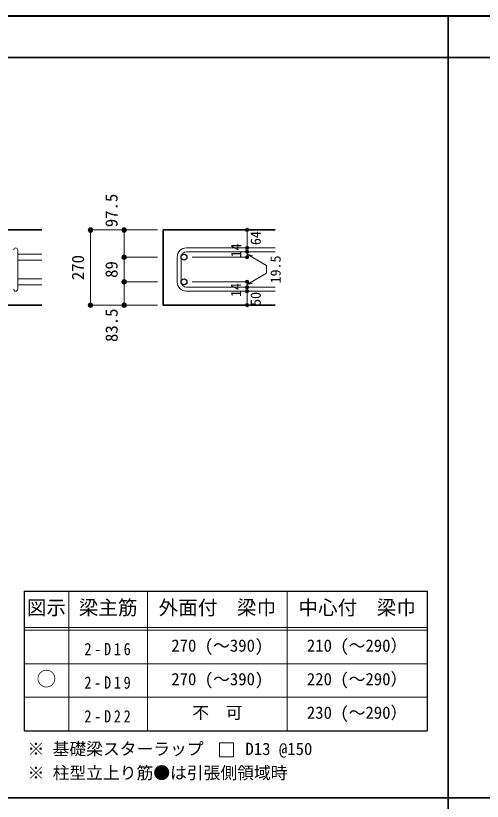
# Model space of a CAD drawing. Units: millimetres at full size, sheet at 1:20; some dimension numbers follow another scale. Extents: x -3982 to 3969, y -2797 to 2801.
# Drawn here: x -2297 to -628, y -10 to 2801 of the extents above; entities that cross this region are included whole.
import ezdxf
from ezdxf.enums import TextEntityAlignment as Align

# ---------------------------------------------------------------- set-up
doc = ezdxf.new("R2010")
doc.units = ezdxf.units.MM
doc.header["$LTSCALE"] = 20
doc.header["$PDMODE"] = 32
doc.header["$PDSIZE"] = 12
for name, color, linetype, lineweight in [('6-1_躯体線', 2, 'Continuous', 35), ('6-5_梁主筋', 7, 'Continuous', 18), ('6-6_S.T.P.', 7, 'Continuous', 18), ('6-7_文字', 7, 'Continuous', 18), ('6-D_寸法', 4, 'Continuous', 9), ('6-E_枠', 7, 'Continuous', 18), ('F-0_枠', 6, 'Continuous', 40)]:
    doc.layers.add(name, color=color, linetype=linetype, lineweight=lineweight)
doc.styles.add('ＭＳ ゴシック', font='')
doc.styles.get('ＭＳ ゴシック').set_extended_font_data('MS Gothic')

msp = doc.modelspace()

# ---------------------------------------------------------------- linework, layer by layer
at = {"layer": '6-1_躯体線'}
for p, q in [((-2203.87, 2034.12), (-3103.87, 2034.12)), ((-1769.2, 2034.12), (-1369.2, 2034.12)), ((-2203.87, 1765.12), (-2603.87, 1765.12))]:
    msp.add_line(p, q, dxfattribs=at)
msp.add_lwpolyline([(-1769.2, 2034.12), (-1769.2, 1765.12), (-1369.2, 1765.12)], dxfattribs=at)
at = {"layer": '6-5_梁主筋'}
for p, q in [((-2203.87, 1947.12), (-2289.87, 1947.12)), ((-2203.87, 1926.12), (-2289.87, 1926.12)), ((-2203.87, 1859.12), (-2289.87, 1859.12)), ((-2203.87, 1838.12), (-2289.87, 1838.12))]:
    msp.add_line(p, q, dxfattribs=at)
at = {"layer": '6-5_梁主筋', "color": 3, "lineweight": 25}
for centre in [(-1694.7, 1936.62), (-1694.7, 1848.62)]:
    msp.add_circle(centre, 10.5, dxfattribs=at)
at = {"layer": '6-6_S.T.P.'}
for p, q in [((-1685.7, 1970.12), (-1369.2, 1970.12)), ((-2289.87, 1822.12), (-2289.87, 1962.74)), ((-1685.7, 1956.12), (-1369.2, 1956.12)), ((-1719.2, 1936.62), (-1719.2, 1848.62)), ((-1705.2, 1848.62), (-1705.2, 1936.62)), ((-1685.7, 1829.12), (-1369.2, 1829.12)), ((-1685.7, 1815.12), (-1369.2, 1815.12))]:
    msp.add_line(p, q, dxfattribs=at)
for centre, radius, start, end in [((-2296.87, 1963.12), 7, 0, 180), ((-1685.7, 1936.62), 33.5, 90, 180), ((-1685.7, 1936.62), 19.5, 90, 180), ((-1685.7, 1848.62), 33.5, 180, 270), ((-1685.7, 1848.62), 19.5, 180, 270), ((-2296.87, 1822.12), 7, 180, 0)]:
    msp.add_arc(centre, radius, start, end, dxfattribs=at)
at = {"layer": '6-7_文字'}
msp.add_lwpolyline([(-1567.67, 149.24), (-1517.67, 149.24), (-1517.67, 199.24), (-1567.67, 199.24)], close=True, dxfattribs=at)
at = {"layer": '6-D_寸法'}
for p, q in [((-2029.2, 2034.12), (-1909.2, 2034.12)), ((-1909.2, 2034.12), (-1789.2, 2034.12)), ((-1909.2, 2034.12), (-1909.2, 1936.62)), ((-1469.2, 1970.7), (-1469.2, 2034.12)), ((-1469.2, 1956.12), (-1469.2, 1970.12)), ((-1469.2, 1946.95), (-1449.88, 1941.77)), ((-1469.2, 1946.95), (-1399.14, 1906.5)), ((-1909.2, 1936.62), (-1789.2, 1936.62)), ((-1909.2, 1936.62), (-1909.2, 1848.62)), ((-1469.2, 1936.62), (-1665.29, 1936.62)), ((-1399.14, 1906.5), (-1399.14, 1879.32)), ((-1469.2, 1838.87), (-1399.14, 1879.32)), ((-1909.2, 1848.62), (-1789.2, 1848.62)), ((-1909.2, 1765.12), (-1909.2, 1848.62)), ((-1469.2, 1848.62), (-1665.29, 1848.62)), ((-1469.2, 1829.12), (-1469.2, 1848.62)), ((-1469.2, 1838.87), (-1449.88, 1844.05)), ((-1469.2, 1815.12), (-1469.2, 1829.12)), ((-1469.2, 1765.12), (-1469.2, 1815.12)), ((-2029.2, 1765.12), (-1909.2, 1765.12)), ((-1909.2, 1765.12), (-1789.2, 1765.12))]:
    msp.add_line(p, q, dxfattribs=at)
for points in [[(-2029.2, 2034.12), (-2029.2, 1765.12), (-1919.33, 1765.12)], [(-1469.2, 1956.7), (-1469.2, 1936.62), (-1469.2, 1956.7)]]:
    msp.add_lwpolyline(points, dxfattribs=at)
for centre, radius in [((-2029.2, 2034.12), 8), ((-2029.2, 2034.12), 7.2), ((-2029.2, 2034.12), 6.4), ((-2029.2, 2034.12), 5.6), ((-2029.2, 2034.12), 4.8), ((-2029.2, 2034.12), 4), ((-2029.2, 2034.12), 3.2), ((-2029.2, 2034.12), 2.4), ((-2029.2, 2034.12), 1.6), ((-2029.2, 2034.12), 0.8), ((-1909.2, 2034.12), 8), ((-1909.2, 2034.12), 7.2), ((-1909.2, 2034.12), 6.4), ((-1909.2, 2034.12), 5.6), ((-1909.2, 2034.12), 4.8), ((-1909.2, 2034.12), 4), ((-1909.2, 2034.12), 3.2), ((-1909.2, 2034.12), 2.4), ((-1909.2, 2034.12), 1.6), ((-1909.2, 2034.12), 0.8), ((-1469.2, 2034.12), 4), ((-1469.2, 2034.12), 3.6), ((-1469.2, 2034.12), 3.2), ((-1469.2, 2034.12), 2.8), ((-1469.2, 2034.12), 2.4), ((-1469.2, 2034.12), 2), ((-1469.2, 2034.12), 1.6), ((-1469.2, 2034.12), 1.2), ((-1469.2, 2034.12), 0.8), ((-1469.2, 2034.12), 0.4), ((-1469.2, 1970.12), 4), ((-1469.2, 1970.12), 3.6), ((-1469.2, 1970.12), 3.2), ((-1469.2, 1970.12), 2.8), ((-1469.2, 1970.12), 2.4), ((-1469.2, 1970.12), 2), ((-1469.2, 1970.12), 1.6), ((-1469.2, 1970.12), 1.2), ((-1469.2, 1970.12), 0.8), ((-1469.2, 1970.12), 0.4), ((-1909.2, 1936.62), 8), ((-1909.2, 1936.62), 7.2), ((-1909.2, 1936.62), 6.4), ((-1909.2, 1936.62), 5.6), ((-1909.2, 1936.62), 4.8), ((-1909.2, 1936.62), 4), ((-1909.2, 1936.62), 3.2), ((-1469.2, 1956.12), 4), ((-1469.2, 1936.62), 4), ((-1469.2, 1956.12), 3.6), ((-1469.2, 1936.62), 3.6), ((-1469.2, 1956.12), 3.2), ((-1469.2, 1936.62), 3.2), ((-1469.2, 1956.12), 2.8), ((-1469.2, 1956.12), 2.4), ((-1469.2, 1956.12), 2), ((-1469.2, 1956.12), 1.6), ((-1469.2, 1956.12), 1.2), ((-1469.2, 1956.12), 0.8), ((-1469.2, 1956.12), 0.4), ((-1909.2, 1936.62), 2.4), ((-1909.2, 1936.62), 1.6), ((-1909.2, 1936.62), 0.8), ((-1469.2, 1936.62), 2.8), ((-1469.2, 1936.62), 2.4), ((-1469.2, 1936.62), 2), ((-1469.2, 1936.62), 1.6), ((-1469.2, 1936.62), 1.2), ((-1469.2, 1936.62), 0.8), ((-1469.2, 1936.62), 0.4), ((-1909.2, 1848.62), 8), ((-1909.2, 1848.62), 7.2), ((-1909.2, 1848.62), 6.4), ((-1909.2, 1848.62), 5.6), ((-1909.2, 1848.62), 4.8), ((-1909.2, 1848.62), 4), ((-1909.2, 1848.62), 3.2), ((-1909.2, 1848.62), 2.4), ((-1909.2, 1848.62), 1.6), ((-1909.2, 1848.62), 0.8), ((-1469.2, 1848.62), 4), ((-1469.2, 1829.12), 4), ((-1469.2, 1848.62), 3.6), ((-1469.2, 1829.12), 3.6), ((-1469.2, 1848.62), 3.2), ((-1469.2, 1829.12), 3.2), ((-1469.2, 1848.62), 2.8), ((-1469.2, 1829.12), 2.8), ((-1469.2, 1848.62), 2.4), ((-1469.2, 1829.12), 2.4), ((-1469.2, 1848.62), 2), ((-1469.2, 1829.12), 2), ((-1469.2, 1848.62), 1.6), ((-1469.2, 1829.12), 1.6), ((-1469.2, 1848.62), 1.2), ((-1469.2, 1829.12), 1.2), ((-1469.2, 1848.62), 0.8), ((-1469.2, 1829.12), 0.8), ((-1469.2, 1848.62), 0.4), ((-1469.2, 1829.12), 0.4), ((-1469.2, 1815.12), 4), ((-1469.2, 1815.12), 3.6), ((-1469.2, 1815.12), 3.2), ((-1469.2, 1815.12), 2.8), ((-1469.2, 1815.12), 2.4), ((-1469.2, 1815.12), 2), ((-1469.2, 1815.12), 1.6), ((-1469.2, 1815.12), 1.2), ((-1469.2, 1815.12), 0.8), ((-1469.2, 1815.12), 0.4), ((-2029.2, 1765.12), 8), ((-2029.2, 1765.12), 7.2), ((-2029.2, 1765.12), 6.4), ((-1909.2, 1765.12), 8), ((-1909.2, 1765.12), 7.2), ((-1909.2, 1765.12), 6.4), ((-2029.2, 1765.12), 5.6), ((-2029.2, 1765.12), 4.8), ((-2029.2, 1765.12), 4), ((-2029.2, 1765.12), 3.2), ((-2029.2, 1765.12), 2.4), ((-2029.2, 1765.12), 1.6), ((-2029.2, 1765.12), 0.8), ((-1909.2, 1765.12), 5.6), ((-1909.2, 1765.12), 4.8), ((-1909.2, 1765.12), 4), ((-1909.2, 1765.12), 3.2), ((-1909.2, 1765.12), 2.4), ((-1909.2, 1765.12), 1.6), ((-1909.2, 1765.12), 0.8), ((-1469.2, 1765.12), 4), ((-1469.2, 1765.12), 3.6), ((-1469.2, 1765.12), 3.2), ((-1469.2, 1765.12), 2.8), ((-1469.2, 1765.12), 2.4), ((-1469.2, 1765.12), 2), ((-1469.2, 1765.12), 1.6), ((-1469.2, 1765.12), 1.2), ((-1469.2, 1765.12), 0.8), ((-1469.2, 1765.12), 0.4)]:
    msp.add_circle(centre, radius, dxfattribs=at)
at = {"layer": '6-D_寸法', "color": 7}
for p in [(-2029.2, 2034.12), (-1909.2, 2034.12), (-1469.2, 2034.12), (-1469.2, 1970.12), (-1909.2, 1936.62), (-1469.2, 1956.12), (-1469.2, 1936.62), (-1909.2, 1848.62), (-1469.2, 1848.62), (-1469.2, 1829.12), (-1469.2, 1815.12), (-2029.2, 1765.12), (-1909.2, 1765.12), (-1469.2, 1765.12)]:
    msp.add_point(p, dxfattribs=at)
at = {"layer": '6-E_枠', "color": 3, "lineweight": 25}
for p, q in [((-2267.02, 741.85), (-2267.02, 241.85)), ((-2267.02, 741.85), (-825.33, 741.85)), ((-825.33, 741.85), (-825.33, 241.85)), ((-2267.02, 241.85), (-825.33, 241.85))]:
    msp.add_line(p, q, dxfattribs=at)
at = {"layer": '6-E_枠'}
for p, q in [((-2107.02, 741.85), (-2107.02, 241.85)), ((-1825.33, 741.85), (-1825.33, 241.85)), ((-1325.33, 741.85), (-1325.33, 241.85)), ((-2267.02, 611.85), (-825.33, 611.85)), ((-2267.02, 601.85), (-825.33, 601.85)), ((-2267.02, 481.85), (-825.33, 481.85)), ((-2267.02, 361.85), (-825.33, 361.85))]:
    msp.add_line(p, q, dxfattribs=at)
at = {"layer": 'F-0_枠'}
msp.add_line((-3981.92, 2800.77), (3969.4, 2800.77), dxfattribs=at)
at = {"layer": 'F-0_枠', "color": 2, "lineweight": 35}
for p, q in [((-749.76, 2800.77), (-749.76, -2796.83)), ((-3981.92, 2650.77), (2482.4, 2650.77)), ((2482.4, 1.97), (-3981.92, 1.97))]:
    msp.add_line(p, q, dxfattribs=at)

# ---------------------------------------------------------------- texts
at = {"layer": '6-7_文字', "color": 2, "style": 'ＭＳ ゴシック'}
for s, p in [('図示', (-2257.02, 641.85)), ('梁主筋', (-2071.17, 641.85)), ('外面付\u3000梁巾', (-1785.33, 641.85)), ('中心付\u3000梁巾', (-1285.33, 641.85)), ('○', (-2222.02, 386.85))]:
    msp.add_text(s, height=51.32, dxfattribs=at).set_placement(p, align=Align.BOTTOM_LEFT)
at = {"layer": '6-7_文字', "style": 'ＭＳ ゴシック'}
for s, p in [('270 (～390)', (-1740.33, 511.85)), ('210 (～290）', (-1255.33, 511.85)), ('270 (～390)', (-1740.33, 391.85)), ('220 (～290）', (-1255.33, 391.85)), ('不\u3000可', (-1665.33, 271.85)), ('230 (～290）', (-1255.33, 271.85)), ('※ 基礎梁スターラップ     D13 @150', (-2254.64, 142.13)), ('※ 柱型立上り筋●は引張側領域時', (-2254.64, 56.45))]:
    msp.add_text(s, height=43.99, dxfattribs=at).set_placement(p, align=Align.BOTTOM_LEFT)
at = {"layer": '6-7_文字', "char_height": 43.99, "attachment_point": 7, "style": 'ＭＳ ゴシック'}
for s, insert in [('\\T1.38;\\W0.85;2-D16', (-2051.17, 511.85)), ('\\T1.38;\\W0.85;2-D19', (-2051.17, 391.85)), ('\\T1.38;\\W0.85;2-D22', (-2051.17, 271.85))]:
    msp.add_mtext(s, dxfattribs=dict(at, insert=insert))
at = {"layer": '6-D_寸法', "style": 'ＭＳ ゴシック'}
for s, height, p in [('97.5', 43.99, (-1919.2, 2044.11)), ('64', 36.66, (-1409.2, 1980.12)), ('14', 36.66, (-1479.2, 1935.66)), ('270', 43.99, (-2039.2, 1854.62)), ('19.5', 36.66, (-1338.07, 1842.91)), ('89', 43.99, (-1919.2, 1862.62)), ('14', 36.66, (-1479.59, 1794.44)), ('50', 36.66, (-1409.24, 1762.36)), ('83.5', 43.99, (-1918.89, 1633.29))]:
    msp.add_text(s, height=height, rotation=90, dxfattribs=at).set_placement(p, align=Align.BOTTOM_LEFT)

doc.saveas('drawing.dxf')
